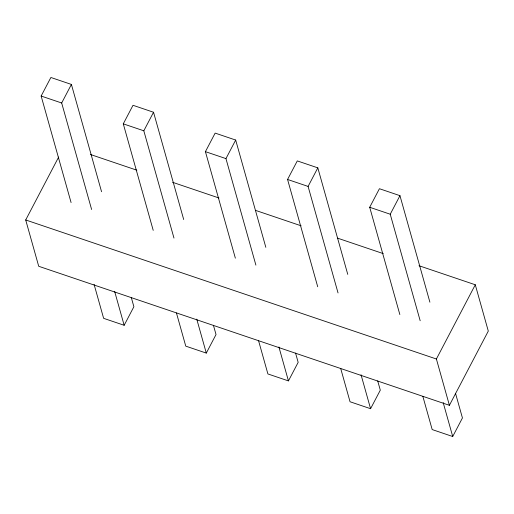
<?xml version="1.0" encoding="UTF-8"?>
<svg xmlns="http://www.w3.org/2000/svg" width="514" height="514" viewBox="0 0 514 514"><rect width="100%" height="100%" fill="white"/><g stroke="black" fill="none" stroke-linecap="round" stroke-linejoin="round"><path stroke-width="0.77" d="M71.086 202.555L41.146 96.041L50.867 77.479L71.401 84.431L101.56 191.722M91.62 209.506L61.68 102.993L71.401 84.431M419 265.719L475.283 284.775L488.3 331.08L449.409 405.315L38.717 266.278L25.7 219.966L58.667 157.046M153.223 230.362L123.283 123.848L133.004 105.293L153.538 112.245L183.697 219.529M173.976 238.085L143.817 130.8L153.538 112.245M235.361 258.169L205.42 151.656L215.148 133.1L235.682 140.052L265.834 247.337M94.081 284.37L103.629 318.333L124.163 325.285L133.884 306.729L131.282 297.465M255.895 265.121L225.954 158.608L235.682 140.052M317.716 286.754L287.564 179.463L297.285 160.908L317.819 167.86L347.76 274.373M176.437 312.955L185.766 346.14L206.3 353.092L216.028 334.537L213.419 325.272M338.039 292.935L308.098 186.415L317.819 167.86M399.853 314.562L369.701 207.27L379.422 188.715L399.956 195.667L429.897 302.181M258.574 340.763L267.903 373.948L288.444 380.9L298.165 362.344L295.563 353.079M420.176 320.742L390.235 214.222L399.956 195.667M340.718 368.57L350.047 401.755L370.581 408.707L380.302 390.152L377.7 380.887M449.409 405.315L436.392 359.003L475.283 284.775M422.855 396.378L432.184 429.569L452.718 436.521L462.439 417.959L455.5 393.261M41.146 96.041L61.68 102.993M123.283 123.848L143.817 130.8M205.42 151.656L225.954 158.608M287.564 179.463L308.098 186.415M369.701 207.27L390.235 214.222M90.451 154.489L136.84 170.192M172.588 182.297L218.983 197.999M255.484 210.361L301.12 225.807M337.627 238.168L383.258 253.614M25.7 219.966L436.392 359.003M443.171 402.558L452.718 436.521M361.034 374.751L370.581 408.707M278.896 346.944L288.444 380.9M196.759 319.13L206.3 353.092M114.616 291.322L124.163 325.285"/></g></svg>
